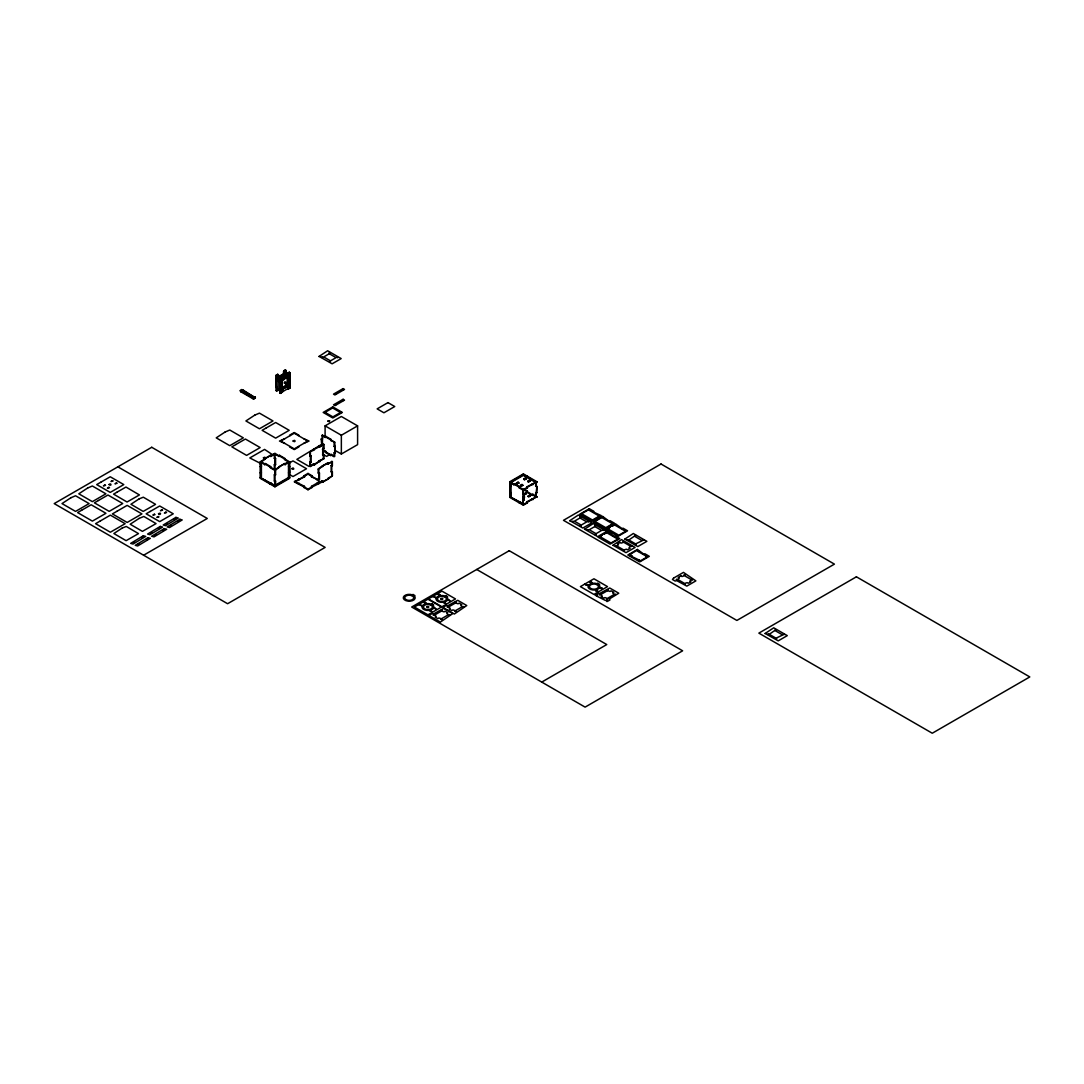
<?xml version="1.0" encoding="UTF-8"?>
<svg xmlns="http://www.w3.org/2000/svg" width="1084" height="1084" viewBox="0 0 1084 1084"><rect width="100%" height="100%" fill="white"/><g stroke="black" fill="none" stroke-linecap="round" stroke-linejoin="round"><path stroke-width="1.5" d="M286.176 372.381L276.569 377.923L276.569 379.563L286.176 374.021L286.176 372.381L286.501 375.742M281.312 389.088L281.921 389.427M281.677 380.172L280.241 380.281L281.921 380.362M280.566 380.592C281.257 378.858 280.173 381.487 281.284 380.525M280.973 388.858L280.322 389.617L281.61 389.264M285.526 383.709L286.488 382.815L285.593 383.966M281.176 380.85L281.935 380.443L281.583 381.067M289.469 385.362L279.604 390.768L279.604 379.685L289.536 374.319L279.929 379.874M284.889 373.614C284.049 373.33 286.826 374.834 284.753 373.858M282.572 379.061L284.279 373.479M288.818 376.256L288.9 376.08M287.192 384.752L287.192 376.934L288.127 374.278L290.146 373.113L290.146 387.327L279.929 393.235M276.65 377.937L278.195 378.099L277.87 378.993L276.867 377.638L286.501 372.571M289.414 385.484L279.604 390.768M321.718 357.043L322.625 357.07M329.644 361.528L330.417 361.555M329.333 352.639L330.105 352.612M284.428 382.191C284.293 384.874 285.322 382.449 285.526 382.151M279.929 392.516L282.572 391.717L281.948 377.137L280.539 378.668L280.539 392.882L279.929 392.516L279.929 378.302L282.301 376.934M634.953 535.428L635.861 535.415M284.753 382.313L289.821 383.235L289.821 375.416L278.981 381.676L276.284 380.105L276.284 387.923L278.981 389.495L289.821 383.235M276.948 386.649L276.976 387.489M337.219 357.151L337.978 357.584L337.219 357.584M448.749 614.669L449.657 614.682M449.63 615.007L448.762 615.007M462.733 606.593L463.64 606.606M463.613 606.932L462.773 606.945M623.463 550.442L624.384 550.455M624.303 550.808L623.503 550.794M614.75 594.276L615.658 594.289M615.631 594.615L614.736 594.588M684.261 583.883L685.169 583.897M685.142 584.222L684.261 584.208M433.302 614.831L434.196 614.818M434.196 615.156L433.329 615.17M447.299 606.755L448.18 606.742M448.166 607.094L447.353 607.108M623.205 541.526L624.086 541.512M624.072 541.864L623.205 541.851M599.303 594.425L600.197 594.425M600.197 594.75L599.303 594.764M683.99 574.967L684.871 574.954M684.885 575.292L684.018 575.319M580.008 516.905L580.902 516.905M580.889 517.258L580.008 517.244M594.859 525.483L595.753 525.483M595.753 525.808L594.859 525.808M775.399 629.709L776.279 629.709M776.212 630.089L775.412 630.061M324.604 412.191L325.498 412.191M325.471 412.543L324.712 412.584M332.192 407.814L333.086 407.814M333.086 408.14L332.219 408.167M332.463 416.73L333.357 416.73M333.33 417.083L332.49 417.083M340.051 412.354L340.945 412.354M340.945 412.679L340.051 412.679M441.161 610.292L442.055 610.292M442.028 610.631L441.188 610.631M455.158 602.216L456.039 602.216M456.039 602.541L455.158 602.541M440.89 619.208L441.784 619.208M441.716 619.587L440.917 619.547M454.887 611.132L455.768 611.132M455.754 611.471L454.928 611.498M572.433 521.282L573.314 521.282M573.301 521.634L572.501 521.675M580.279 525.821L581.173 525.821M581.173 526.16L580.279 526.16M587.867 521.445L588.761 521.445M588.693 521.824L587.921 521.811M587.271 529.859L588.165 529.859M588.165 530.184L587.298 530.212M595.13 534.398L596.024 534.398M595.997 534.737L595.17 534.764M602.718 530.008L603.598 530.008M603.585 530.361L602.718 530.347M615.617 545.902L616.511 545.902M616.484 546.241L615.685 546.282M627.379 539.791L628.273 539.791M628.205 540.171L627.433 540.157M631.064 546.051L631.945 546.051M631.931 546.404L631.105 546.417M635.238 544.331L636.132 544.331M636.105 544.669L635.346 544.724M642.826 539.94L643.72 539.94M643.72 540.279L642.853 540.293M630.4 555.591L631.281 555.591M631.267 555.929L630.414 555.929M638.246 551.051L639.14 551.051M639.14 551.377L638.273 551.404M637.988 559.967L638.869 559.967M638.855 560.32L638.056 560.347M645.834 555.428L646.728 555.428M646.701 555.78L645.888 555.794M607.162 589.886L608.056 589.886M608.029 590.238L607.23 590.265M606.891 598.802L607.785 598.802M607.758 599.154L606.918 599.154M676.402 579.344L677.297 579.344M677.297 579.669L676.402 579.669M691.849 579.493L692.744 579.493M692.717 579.845L691.863 579.845M767.811 634.086L768.705 634.086M768.624 634.465L767.851 634.452M775.67 638.625L776.551 638.625M776.551 638.95L775.67 638.95M783.258 634.248L784.139 634.248M784.125 634.601L783.258 634.574M282.572 380.687L287.192 376.934M322.598 357.381L321.718 357.381M635.82 535.781L635.021 535.781M289.089 385.809L289.509 385.023M281.461 390.199L281.935 389.508L281.203 390.077M240.35 390.43L240.96 391.5L240.35 390.43L241.827 389.576L242.45 390.647L241.827 389.576M240.35 391.148L242.721 389.779L255.025 397.598L242.721 390.497L240.689 391.663L240.689 390.945L253.006 398.058L255.025 396.879M276.217 375.145L276.84 376.216L276.217 375.145L277.694 374.292L278.317 375.362L277.694 374.292M283.805 370.755L284.428 371.826L283.805 370.755L285.282 369.901L285.905 370.972L285.282 369.901M278.588 379.942L278.588 375.199L276.569 376.365L276.569 390.579L275.946 376.012L278.317 374.644M283.534 376.365L283.534 371.636L285.905 370.267M283.534 371.636L286.176 370.823L286.176 375.565M287.788 373.059L288.398 374.129L287.788 373.059L289.265 372.205L289.875 373.275L289.265 372.205M287.111 373.844L276.284 380.105L279.293 380.809M287.517 373.926L288.127 388.506L287.517 373.926L289.875 372.557M282.572 377.503L279.929 378.302M318.913 356.514L327.639 350.769L341.189 358.587L332.124 363.817L319.17 356.46M240.689 391.663L253.006 398.763L255.377 397.394L253.9 398.966L253.277 397.896L253.9 398.966M275.946 390.226L277.965 389.061M276.217 390.782L278.588 389.413M276.569 391.297L280.688 388.926M287.517 388.14L290.146 387.327M280.81 393.438L282.301 391.866L280.2 393.086M288.398 389.061L287.788 387.991L288.398 389.061L289.875 388.207L289.265 387.137L289.875 388.207M284.78 443.41L279.482 441.053L284.78 438.708M298.33 435.578L298.94 435.226L294.265 432.53L289.577 435.226L290.2 435.578M285.051 459.223L284.428 458.857L289.726 461.919L289.726 478.274L274.943 486.811L260.16 478.274L260.16 461.919L270.268 455.375L270.878 456.445L270.268 455.375M264.848 458.505L274.943 453.383L284.428 458.857M265.458 458.857L261.407 461.919L261.407 477.556M270.878 456.445L274.943 454.101M325.092 436.825L325.092 425.863L341.352 416.486L357.598 425.863L357.598 444.643L341.352 454.02L334.577 450.117M259.916 463.776L260.526 463.424L249.808 457.949L264.591 449.413L272.721 454.819M290.2 446.527L289.577 446.893L294.265 449.589L298.94 446.893L298.33 446.527M303.75 438.708L309.048 441.053L303.75 443.41M260.783 466.256L260.16 466.608L261.407 466.608L260.783 461.567L275.566 470.104L275.566 474.792L274.333 474.792L274.333 481.052L275.566 481.052L275.566 485.74L260.16 477.556L265.458 480.618L264.848 480.266M265.458 463.559L264.848 464.629L265.458 463.559L270.878 466.676M279.008 456.445L279.631 455.375L279.008 456.445L274.333 453.749L274.333 458.437L275.566 458.437L275.566 464.697L274.333 464.697L274.333 469.386L274.943 469.033M275.566 458.437L274.333 458.437M322.436 445.321L322.436 435.091L334.739 442.191L335.363 452.787L334.129 452.787L334.129 456.771L322.964 450.321M274.333 464.697L275.566 464.697M270.268 467.041L270.878 467.394M321.812 445.687L321.189 439.061L322.436 439.061L322.436 435.091M325.877 436.364L325.254 437.435L325.877 436.364L331.298 439.494M322.436 439.061L321.189 439.061M274.943 469.738L284.428 463.559L285.051 464.629L284.428 463.559M279.008 466.676L288.493 461.919L288.493 477.556L274.943 485.388M279.631 467.041L274.943 470.456L270.268 467.746M285.051 464.629L289.726 461.919M313.222 464.142L314.455 464.86L313.845 463.789L309.157 466.486L296.853 459.386L321.189 444.616M314.455 449.21L323.94 444.454L323.94 448.437L322.707 448.437L322.707 454.684L323.94 454.684L323.94 458.668L310.39 466.486L309.78 462.15L311.013 462.15L311.013 455.89L309.78 455.89L309.78 451.92L314.455 449.928L313.845 448.857M319.875 446.798L319.265 445.727L319.875 446.798L323.94 444.454M330.674 439.847L331.298 440.212M325.092 425.863L341.352 435.253L357.598 425.863M274.333 474.792L275.566 474.792M322.707 448.437L323.94 448.437M311.013 455.89L309.78 455.89M330.674 440.565L334.739 442.191M143.616 555.225L207.274 518.464L117.871 466.838M274.333 481.052L275.566 481.052M289.116 472.516L288.493 472.868L289.726 472.868L289.116 462.272L284.428 459.575M325.254 451.649L325.877 452.001M334.129 442.557L334.129 446.527L334.739 446.174M334.129 446.527L335.363 446.527M289.523 473.844L288.913 474.196L292.978 476.54L306.528 468.722L292.978 460.903L288.913 463.247L289.523 463.613M322.544 454.779L323.94 454.684M309.78 462.15L311.013 462.15M289.726 477.556L274.943 486.093L265.458 480.618M319.265 460.659L323.94 458.668M330.064 454.426L326.609 456.418L323.168 454.426M331.298 454.426L330.674 455.497L331.298 454.426L334.739 456.418L334.739 446.893M334.129 452.787L335.363 452.787M314.455 464.86L319.875 461.012M318.832 479.656L318.832 483.64L318.208 479.304L319.455 479.304L319.455 473.044L318.208 473.044L318.208 469.06L322.273 465.998L332.382 461.594L332.382 465.578L331.148 465.578L331.148 471.838L332.382 471.838L332.382 475.808L328.317 478.871L308.005 489.06L294.455 481.946L308.005 474.128L317.476 479.602L311.447 476.838L312.057 475.768L311.447 476.838M303.94 475.768L304.55 476.838L303.94 475.768L308.005 473.423L312.057 475.768M294.455 481.946L304.55 476.838M322.273 465.998L327.693 462.882L328.317 463.938L327.693 462.882M318.208 469.06L322.897 466.364M328.317 463.938L332.382 461.594M294.455 481.242L304.55 486.35L303.94 487.421L304.55 486.35M318.208 473.044L319.455 473.044M331.148 465.578L332.382 465.578M318.208 479.304L319.455 479.304M332.382 471.838L331.148 471.838M311.447 486.35L312.057 487.421L311.447 486.35L316.867 483.234L322.273 480.93L322.897 482.001L322.273 480.93M327.693 478.518L332.382 475.808M303.94 487.421L308.005 489.778L312.057 487.421M322.897 482.001L328.317 478.871M527.42 502.854L526.81 501.784L527.42 502.854L523.369 505.198L509.819 497.38L509.819 481.73L523.369 473.911L536.905 481.73L522.745 489.914L522.745 493.897L523.978 493.897L523.978 500.144L522.745 500.144L522.745 504.128L523.369 494.25M513.884 480.104L514.493 479.751L509.819 482.448L513.884 484.792L514.493 483.721L513.884 484.792M514.493 479.751L523.369 474.629L536.905 482.448M523.978 474.982L510.428 482.8L509.819 492.692L511.052 492.692L510.428 492.326M516.526 483.03L517.149 484.101L516.526 483.03L518.017 482.177L518.626 483.247L518.017 482.177M524.114 478.64L524.737 479.711L524.114 478.64L525.591 477.787L526.214 478.857L525.591 477.787M518.626 482.529L516.255 483.898L518.897 483.085L518.288 482.732M526.214 478.152L523.843 479.521L526.485 478.708L525.862 478.356M520.51 485.32L521.133 486.391L520.51 485.32L521.987 484.467L522.61 485.537L521.987 484.467M528.098 480.944L528.707 482.014L528.098 480.944L529.575 480.09L530.198 481.161L529.575 480.09M522.61 484.819L520.239 486.188L522.881 485.388L522.258 485.022M530.198 480.442L527.827 481.811L530.469 480.998L529.846 480.646M519.304 487.922L519.913 486.851L519.304 487.922L523.369 490.266L527.42 487.922L526.81 486.851L527.42 487.922M532.84 480.104L532.23 479.751M510.428 496.309L509.819 496.662L514.493 499.372L513.884 499.006M526.81 486.851L536.905 481.73M523.369 503.775L510.428 497.028L510.428 493.044M522.745 493.897L523.978 493.897M526.81 492.258L527.42 491.188L526.81 492.258L532.23 495.388L532.84 494.318L532.23 495.388M523.369 475.348L535.672 482.448L535.672 486.431L536.905 486.431L536.905 492.692L535.672 492.692L535.672 496.662L536.905 486.431M524.114 494.29L526.485 492.922L523.843 493.735L524.466 494.087M524.737 494.643L526.214 493.789L525.591 492.719L526.214 493.789M528.098 496.58L530.469 495.212L527.827 496.025L528.436 496.391M522.745 500.144L523.978 500.144M535.672 492.692L536.905 492.692M528.707 496.946L530.198 496.093L529.575 495.022L530.198 496.093M526.81 501.784L536.905 496.662L523.369 504.48L514.493 499.372M569.642 520.754L578.355 515.008L591.905 522.827L582.84 528.057L569.886 520.699M584.479 529.317L593.192 523.572L606.742 531.39L597.677 536.634L584.723 529.263M612.826 545.36L621.538 539.615L635.088 547.434L626.024 552.664L613.07 545.306M624.587 539.249L633.313 533.504L646.863 541.322L637.798 546.566L624.845 539.195M541.743 682.093L606.769 644.56L476.716 569.466M765.019 633.557L773.732 627.812L787.282 635.63L778.217 640.861L765.263 633.503M330.39 361.961L329.617 361.948M330.119 353.045L329.333 353.032M288.059 385.281L288.832 384.563L281.623 387.977L282.572 391.717M591.457 582.704L592.27 582.745L591.01 582.718M587.04 585.252L587.853 585.279L586.566 585.252M289.238 384.874L288.791 385.701M251.61 396.608C251.827 398.194 252.071 394.766 251.705 396.487M523.003 496.011C525.035 495.456 525.049 498.654 523.003 498.03M523.003 496.729L524.331 496.987L523.003 497.312M283.358 387.394L288.127 386.934M514.493 483.721L519.913 486.851M523.978 489.196L527.42 491.188M532.84 494.318L536.905 496.662M509.819 481.73L536.905 497.38M286.176 370.823L285.553 370.457L285.553 375.199M290.146 373.113L289.536 372.761L289.536 386.974M278.588 375.199L277.965 374.847L277.965 379.576M282.301 377.652L281.677 376.582M280.2 377.435L280.81 378.506L280.2 378.153M279.604 379.685L282.355 381.27M276.569 389.021L276.894 378.113M321.812 435.443L325.254 437.435M255.377 397.394L254.754 397.042L255.377 398.113M322.436 449.304L325.877 451.296M325.254 452.367L330.674 455.497M318.642 461.012L319.875 461.73M279.631 455.375L285.051 458.505M288.493 477.556L289.116 477.922L289.116 473.22M260.16 461.919L264.848 464.629M285.051 480.266L284.428 480.618M536.295 482.095L536.295 486.066M532.84 484.087L532.84 484.792M532.84 499.006L532.84 499.724M532.23 483.721L532.23 484.44M532.23 498.654L532.23 499.372M523.369 473.911L523.369 474.629M523.369 489.562L523.369 493.532M523.369 504.48L523.369 505.198M511.052 482.448L511.052 496.662M341.352 435.253L341.352 454.02M331.758 461.242L331.758 465.226M331.758 465.93L331.758 475.456M323.33 444.101L323.33 448.071M323.33 448.79L323.33 458.315M321.541 481.242L321.541 481.946M318.832 469.426L318.832 478.938M317.476 483.586L317.476 484.304M316.867 479.25L316.867 479.968M316.867 483.234L316.867 483.938M313.845 463.789L313.845 464.494M310.39 452.272L310.39 461.798M310.39 462.516L310.39 466.486M308.005 473.423L308.005 474.128M308.005 489.06L308.005 489.778M299.13 479.25L299.13 479.968M299.13 483.234L299.13 483.938M298.52 478.898L298.52 479.602M298.52 483.586L298.52 484.304M289.211 374.129L289.211 385.226M284.157 371.988L284.157 376.731M281.948 377.137L281.948 391.351M281.623 380.145L281.623 387.977M278.981 381.676L278.981 389.495M274.943 453.383L274.943 486.811M260.783 466.974L260.783 477.204M253.006 398.058L253.006 398.763M242.721 389.779L242.721 390.497M288.154 376.107L288.832 375.498L288.154 376.107M284.32 383.072L284.428 383.072M133.739 542.149L134.795 542.19L133.752 542.095M138.318 544.087L139.375 544.127L138.359 544.005M150.662 532.827L151.719 532.867L150.662 532.8M154.7 534.995L155.757 535.008L154.7 534.995M166.272 523.775L167.329 523.816L166.299 523.694M170.229 525.672L171.286 525.672L170.229 525.672M277.206 378.533L277.219 378.465M328.154 421.053L329.17 421.595L328.154 421.053M141.597 537.61L142.654 537.664L141.597 537.583M146.177 539.547L147.234 539.561L146.177 539.547M158.521 528.274L159.578 528.328L158.535 528.22M162.559 530.455L163.616 530.51L162.573 530.428M174.131 519.236L175.188 519.25L174.131 519.236M178.088 521.119L179.145 521.174L178.101 521.092M243.399 392.34C244.591 392.923 244.09 390.199 243.426 392.272M263.426 457.895C266.081 460.293 265.959 455.632 263.439 457.8M293.087 441.012C295.756 443.424 295.688 438.613 293.087 441.012M291.799 468.681C294.767 470.971 294.021 466.377 291.826 468.586M328.303 421.053L329.848 420.877L328.317 420.998M585.97 585.008L587.65 585.035L585.97 584.967M590.373 582.46L592.067 582.487L590.387 582.42M595.848 590.699L597.528 590.739L595.848 590.699M600.251 588.165L601.945 588.192L600.251 588.165M109.078 484.521C111.828 486.973 111.34 482.204 109.078 484.521M158.521 513.735C160.513 516.296 161.746 511.58 158.549 513.667M426.784 606.945C428.952 609.438 429.752 604.872 426.825 606.81M440.768 598.869C443.004 601.403 443.898 596.552 440.768 598.869M334.861 394.034L335.918 394.075L334.888 393.966M334.861 404.725L335.918 404.766L334.888 404.657M342.449 389.644L343.506 389.698L342.49 389.562M342.449 400.335L343.506 400.389L342.449 400.335M631.755 555.658L631.593 556.377L640.59 560.753L647.365 556.851L636.525 550.591L629.75 554.493L631.755 555.658M151.733 447.286L54.2 503.599L227.599 603.72L325.146 547.406L151.733 447.286M70.88 497.759L62.005 503.586L75.555 511.404L89.105 503.586L75.555 495.767L70.88 497.759M87.682 487.99L78.807 493.816L92.357 501.635L105.907 493.816L92.357 485.998L87.682 487.99M100.771 482.244L96.706 484.589L110.243 492.407L123.793 484.589L110.243 476.77L100.771 482.244M329.279 353.723L323.709 356.948L330.485 360.85L336.04 357.639L329.279 353.723M104.904 485.022L103.414 485.876L105.514 485.388L104.904 485.022M112.479 480.646L111.002 481.499L113.102 480.998L112.479 480.646M108.874 487.326L107.397 488.179L109.498 487.678L108.874 487.326M116.462 482.949L114.985 483.803L117.086 483.301L116.462 482.949M81.666 510.239L77.601 512.583L92.384 521.119L105.934 513.301L91.151 504.765L81.666 510.239M98.468 500.483L94.403 502.827L109.186 511.363L122.736 503.532L107.953 495.009L98.468 500.483M225.106 432.015L216.231 437.855L229.781 445.673L243.331 437.855L229.781 430.036L225.106 432.015M254.767 415.131L245.905 420.958L259.455 428.776L272.992 420.958L259.455 413.139L254.767 415.131M117.072 511.214L112.384 513.911L127.167 522.447L141.95 513.911L127.167 505.388L117.072 511.214M100.27 520.984L95.582 523.68L110.365 532.217L125.148 523.68L110.365 515.144L100.27 520.984M235.892 444.508L231.84 446.852L246.61 455.388L260.16 447.57L245.377 439.034L235.892 444.508M266.19 427.977L262.125 430.321L275.661 438.139L289.211 430.321L275.661 422.503L266.19 427.977M343.113 388.6L333.506 394.142L334.915 394.969L344.522 389.413L343.113 388.6M343.113 399.291L333.506 404.833L334.915 405.66L344.522 400.104L343.113 399.291M150.215 511.458L146.15 513.802L159.7 521.621L173.25 513.802L159.7 505.984L150.215 511.458M332.774 406.893L323.168 412.435L332.774 417.977L342.381 412.435L332.774 406.893M332.639 407.977L325.051 412.354L332.91 416.893L340.498 412.516L332.639 407.977M154.348 514.236L152.871 515.09L154.971 514.602L154.348 514.236M161.936 509.859L160.459 510.713L162.546 510.212L161.936 509.859M294.265 433.234L280.715 441.053L294.265 448.884L307.815 441.053L294.265 433.234M158.332 516.54L156.841 517.393L158.941 516.892L158.332 516.54M165.906 512.149L164.429 513.017L166.53 512.515L165.906 512.149M143.332 535.767L130.676 543.382L133.047 544.046L145.703 536.417L143.332 535.767M160.269 526.431L147.6 534.06L149.971 534.71L162.627 527.095L160.269 526.431M175.879 517.393L163.223 525.008L165.581 525.672L178.25 518.044L175.879 517.393M147.925 537.705L135.27 545.32L137.641 545.97L150.297 538.355L147.925 537.705M179.836 519.277L167.18 526.905L169.538 527.556L182.193 519.941L179.836 519.277M260.783 472.516L260.16 472.868L261.407 472.868L260.783 472.516M164.307 528.613L151.652 536.228L154.009 536.892L166.679 529.263L164.307 528.613M387.977 402.611L377.137 408.871L383.912 412.787L394.752 406.527L387.977 402.611M289.116 466.256L288.493 466.608L289.726 466.608L289.116 466.256M270.878 483.044L270.268 484.114L270.878 483.044M510.428 486.066L509.819 486.431L511.052 486.431L510.428 486.066M527.42 476.255L526.81 477.326L527.42 476.255M519.913 501.784L519.304 502.854L519.913 501.784M411.324 595.482L413.221 596.579A4.499 2.602 0 0 1 409.955 600.346A4.499 2.602 0 0 1 404.793 597.365A4.499 2.602 0 0 1 411.324 595.482M413.031 594.506L412.381 594.872A5.935 3.428 0 0 0 403.397 597.149A5.935 3.428 0 0 0 410.335 601.159A5.935 3.428 0 0 0 414.278 595.97L414.928 595.59L413.031 594.506M509.236 550.699L411.69 607.013L585.103 707.12L682.635 650.807L509.236 550.699M661.023 464.006L563.477 520.32L736.876 620.441L834.423 564.127L661.023 464.006M418.465 604.669L414.4 607.013L427.95 614.831L441.5 607.013L427.95 599.195L418.465 604.669M432.462 596.593L428.397 598.937L441.947 606.755L455.497 598.937L441.947 591.119L432.462 596.593M420.375 604.831L419.765 605.184L421.852 605.685L420.375 604.831M424.793 602.284L424.169 602.636L426.269 603.138L424.793 602.284M434.372 596.756L433.749 597.108L435.849 597.609L434.372 596.756M438.776 594.208L438.166 594.56L440.253 595.062L438.776 594.208M589.303 508.708L579.696 514.263L591.62 521.147L601.227 515.591L593.029 511.878L593.91 511.377L589.303 508.708M588.422 509.846L581.647 513.748L592.487 520.008L599.262 516.106L588.422 509.846M579.994 517.976L574.425 521.187L581.2 525.09L586.769 521.878L579.994 517.976M430.05 604.709L431.933 605.807A4.499 2.602 0 0 1 428.668 609.574A4.499 2.602 0 0 1 423.505 606.593A4.499 2.602 0 0 1 430.05 604.709M431.744 603.72L431.093 604.1A5.935 3.428 0 0 0 422.11 606.376A5.935 3.428 0 0 0 429.047 610.387A5.935 3.428 0 0 0 432.99 605.197L433.641 604.818L431.744 603.72M444.034 596.634L445.931 597.731A4.499 2.602 0 0 1 442.665 601.498A4.499 2.602 0 0 1 437.502 598.517A4.499 2.602 0 0 1 444.034 596.634M445.741 595.644L445.09 596.024A5.935 3.428 0 0 0 436.107 598.3A5.935 3.428 0 0 0 443.044 602.298A5.935 3.428 0 0 0 446.987 597.121L447.638 596.742L445.741 595.644M430.253 610.536L429.643 610.888L431.73 611.39L430.253 610.536M434.67 607.988L434.047 608.341L436.147 608.842L434.67 607.988M444.25 602.46L443.627 602.812L445.727 603.314L444.25 602.46M448.654 599.913L448.044 600.265L450.131 600.766L448.654 599.913M432.082 613.463L429.02 615.549L440.375 622.094L452.773 613.612L443.708 608.381L433.763 613.815L432.082 613.463M446.066 605.387L443.017 607.46L454.372 614.018L466.77 605.536L457.705 600.306L447.76 605.739L446.066 605.387M602.636 516.404L593.029 521.96L604.953 528.843L614.56 523.287L609.953 520.632L609.072 521.133L602.636 516.404M601.755 517.542L594.981 521.445L605.821 527.705L612.596 523.802L601.755 517.542M441.54 611.037L434.765 614.953L436.188 616.403L435.077 617.04L437.787 618.598L438.898 617.961L441.405 618.788L448.18 614.872L446.757 613.422L447.868 612.785L445.158 611.213L444.047 611.864L441.54 611.037M455.524 602.961L448.749 606.864L450.185 608.314L449.074 608.964L451.784 610.522L452.895 609.885L455.402 610.712L462.177 606.796L460.754 605.346L461.865 604.709L459.155 603.138L458.044 603.788L455.524 602.961M594.831 526.539L589.262 529.751L596.037 533.667L601.606 530.455L594.831 526.539M610.17 527.095L606.051 529.466L617.961 536.35L627.568 530.808L622.961 528.152L622.094 528.653L615.644 523.924L611.525 526.309L614.777 525.062L625.617 531.309L618.842 535.225L608.002 528.965L610.17 527.095M602.338 534.873L598.219 537.257L610.143 544.141L619.75 538.585L615.143 535.93L614.262 536.431L607.826 531.702L603.693 534.087L606.945 532.84L617.785 539.1L611.01 543.003L600.17 536.743L602.338 534.873M620.102 542.447L617.392 544.019L618.503 544.656L617.067 546.106L623.842 550.022L626.362 549.195L627.473 549.832L630.183 548.274L629.072 547.623L630.495 546.173L623.72 542.271L621.213 543.098L620.102 542.447M634.411 536.16L628.842 539.995L635.617 543.911L642.256 540.699L634.411 536.16M637.406 549.452L627.799 555.008L639.723 561.891L649.33 556.336L644.723 553.68L643.842 554.181L637.406 549.452M584.466 584.262L580.401 586.62L593.951 594.438L607.501 586.62L593.951 578.788L584.466 584.262M590.794 581.878L590.17 582.243L590.794 581.878M596.037 584.317L597.934 585.414A4.499 2.602 0 0 1 594.669 589.181A4.499 2.602 0 0 1 589.506 586.2A4.499 2.602 0 0 1 596.037 584.317M597.745 583.327L597.094 583.707A5.935 3.428 0 0 0 588.111 585.983A5.935 3.428 0 0 0 595.048 589.981A5.935 3.428 0 0 0 598.991 584.804L599.642 584.425L597.745 583.327M596.254 590.13L595.631 590.495L596.254 590.13M600.672 587.582L600.048 587.948L600.672 587.582M597.298 590.739L596.688 591.092L597.298 590.739M601.715 588.192L601.092 588.544L601.715 588.192M598.083 593.07L595.021 595.143L596.945 594.533L597.623 595.17L596.064 595.753L605.522 600.495C609.398 599.276 603.666 603.788 609.98 599.94L609.371 598.964L618.774 593.219L609.709 587.989L599.764 593.422L598.083 593.07M607.541 590.644L600.766 594.547L602.189 595.997L601.078 596.647L603.788 598.205L604.899 597.569L607.406 598.395L614.181 594.479L612.758 593.029L613.869 592.379L611.159 590.821L610.048 591.457L607.541 590.644M673.598 578.097L672.459 579.466L675.169 581.038L676.863 580.685L686.809 586.119L695.874 580.875L683.476 572.393L673.598 578.097M680.888 575.889L678.178 577.46L679.289 578.097L677.866 579.547L684.627 583.463L687.148 582.636L688.259 583.273L690.969 581.715L689.858 581.078L691.28 579.615L684.505 575.712L681.999 576.539L680.888 575.889M856.401 576.81L758.854 633.124L932.267 733.231L1029.8 676.931L856.401 576.81M774.83 630.454L769.261 634.303L776.036 638.205L782.689 634.994L774.83 630.454M117.045 492.15L113.576 494.128L127.045 502L139.43 494.927L125.961 487.055L117.045 492.15M139.24 498.816L130.934 504.263L143.169 511.418L155.554 504.345L143.318 497.204L139.24 498.816M122.167 528.084L113.874 533.531L126.11 540.672L138.495 533.613L126.259 526.458L122.167 528.084M139.104 518.423L130.188 524.222L142.424 531.377L156.055 523.599L143.82 516.445L139.104 518.423M519.913 476.621L519.304 476.974L519.913 476.621M278.317 389.576L277.694 389.928L278.317 389.576M279.631 483.396L279.008 483.749L279.631 483.396"/></g></svg>
